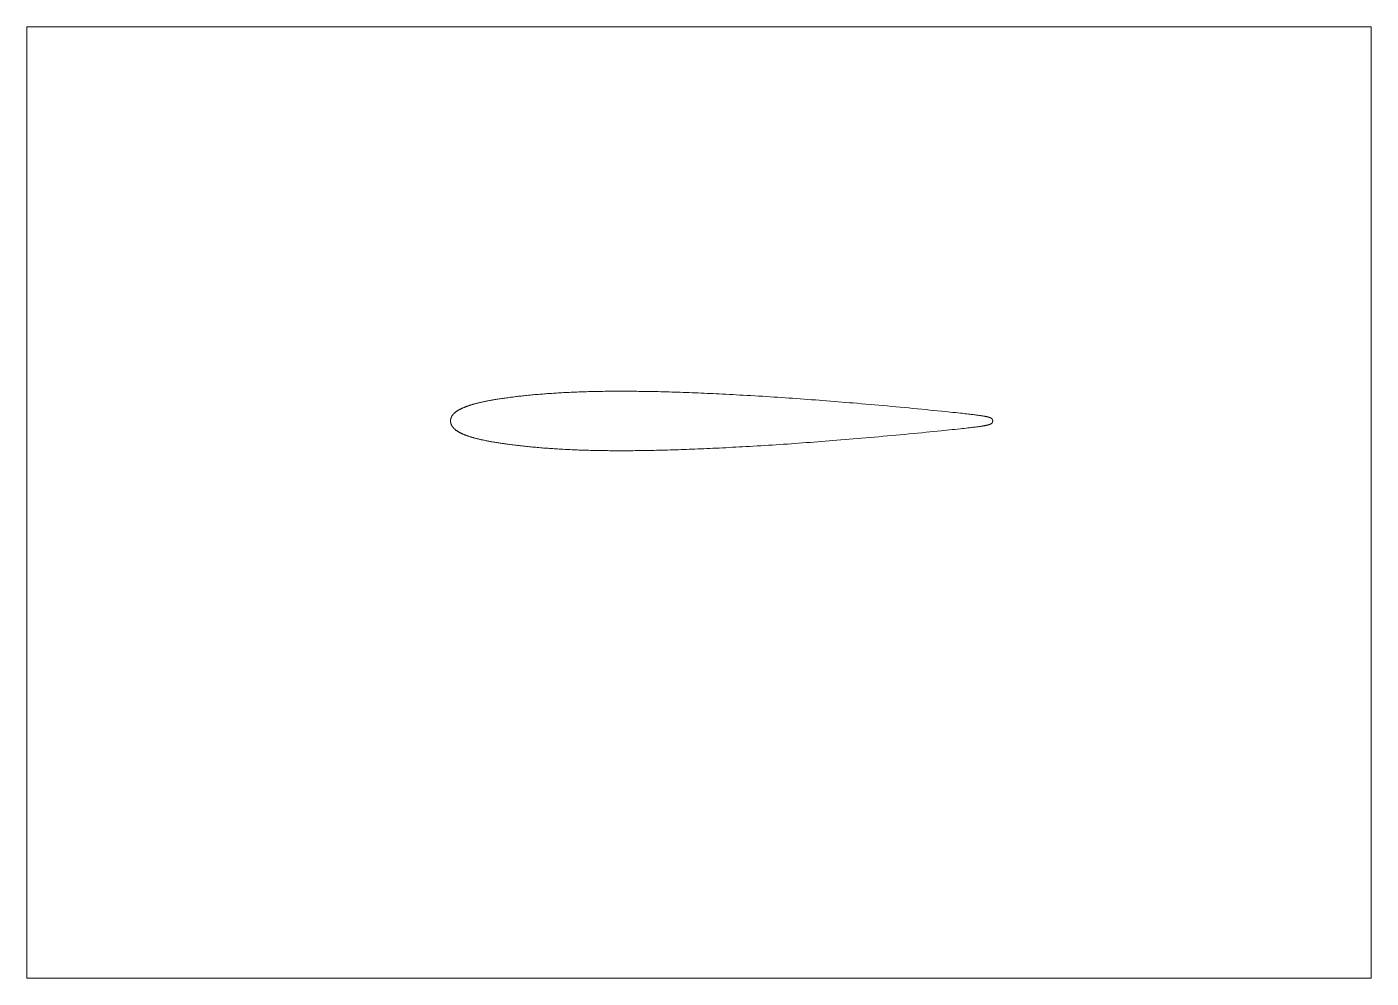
# Paper-space layout 'Sheet' of a CAD drawing. Header units: millimetres. Extents: x 0 to 297, y 0 to 210.
# The model-space entities are those that its viewports show. They can reach past a viewport. Long polylines and large blocks are cut down to what shows.
import ezdxf

# ---------------------------------------------------------------- set-up
doc = ezdxf.new("R2010")
doc.units = ezdxf.units.MM
doc.layers.add('Geometries', color=7, linetype='Continuous')

msp = doc.modelspace()

# ---------------------------------------------------------------- linework, layer by layer
at = {"layer": 'Geometries', "linetype": 'Continuous', "lineweight": 13, "flags": 128}
for points in [[(93.61, 123), (93.61, 123.04), (93.61, 123.08), (93.61, 123.11), (93.61, 123.15), (93.62, 123.19), (93.62, 123.22), (93.62, 123.26), (93.63, 123.3), (93.64, 123.33), (93.64, 123.38), (93.65, 123.42), (93.66, 123.46), (93.67, 123.51), (93.68, 123.55), (93.7, 123.59), (93.71, 123.63), (93.72, 123.67), (93.74, 123.72), (93.75, 123.76), (93.77, 123.8), (93.79, 123.84), (93.8, 123.88), (93.82, 123.91), (93.84, 123.95), (93.86, 123.99), (93.88, 124.02), (93.9, 124.06), (93.92, 124.1), (93.94, 124.14), (93.97, 124.17), (93.99, 124.21), (94.02, 124.25), (94.04, 124.28), (94.07, 124.31), (94.09, 124.35), (94.12, 124.38), (94.14, 124.41), (94.18, 124.45), (94.21, 124.49), (94.25, 124.53), (94.28, 124.57), (94.32, 124.61), (94.36, 124.65), (94.4, 124.68), (94.44, 124.72), (94.48, 124.76), (94.52, 124.8), (94.56, 124.83), (94.6, 124.87), (94.65, 124.91), (94.69, 124.94), (94.73, 124.97), (94.77, 125), (94.81, 125.04), (94.85, 125.07), (94.91, 125.11), (94.96, 125.15), (95.02, 125.18), (95.07, 125.22), (95.13, 125.26), (95.19, 125.29), (95.24, 125.33), (95.3, 125.36), (95.36, 125.4), (95.42, 125.43), (95.48, 125.47), (95.54, 125.5), (95.59, 125.53), (95.65, 125.56), (95.72, 125.6), (95.79, 125.63), (95.85, 125.66), (95.92, 125.7), (95.99, 125.73), (96.07, 125.77), (96.16, 125.81), (96.25, 125.85), (96.34, 125.89), (96.42, 125.93), (96.51, 125.96), (96.6, 126), (96.7, 126.04), (96.8, 126.08), (96.89, 126.12), (96.99, 126.15), (97.09, 126.19), (97.19, 126.23), (97.29, 126.26), (97.39, 126.3), (97.49, 126.33), (97.59, 126.37), (97.69, 126.4), (97.79, 126.43), (97.88, 126.46), (97.98, 126.49), (98.11, 126.53), (98.24, 126.57), (98.37, 126.61), (98.5, 126.65), (98.63, 126.68), (98.76, 126.72), (98.89, 126.76), (99.03, 126.8), (99.17, 126.83), (99.32, 126.87), (99.46, 126.91), (99.6, 126.94), (99.77, 126.98), (99.93, 127.02), (100.09, 127.06), (100.26, 127.1), (100.42, 127.14), (100.58, 127.17), (100.75, 127.21), (100.91, 127.24), (101.08, 127.28), (101.26, 127.31), (101.43, 127.35), (101.6, 127.38), (101.77, 127.42), (101.95, 127.45), (102.15, 127.49), (102.36, 127.53), (102.57, 127.57), (102.78, 127.6), (102.98, 127.64), (103.19, 127.67), (103.39, 127.71), (103.6, 127.74), (103.8, 127.78), (104.07, 127.82), (104.33, 127.86), (104.6, 127.9), (104.86, 127.94), (105.13, 127.98), (105.4, 128.02), (105.66, 128.06), (105.96, 128.1), (106.25, 128.14), (106.54, 128.18), (106.84, 128.22), (107.13, 128.25), (107.43, 128.29), (107.73, 128.33), (108.02, 128.37), (108.32, 128.4), (108.62, 128.44), (108.91, 128.47), (109.21, 128.5), (109.5, 128.53), (109.8, 128.57), (110.15, 128.6), (110.49, 128.64), (110.84, 128.67), (111.19, 128.71), (111.54, 128.74), (111.89, 128.77), (112.24, 128.81), (112.59, 128.84), (112.95, 128.87), (113.3, 128.9), (113.65, 128.92), (114, 128.95), (114.33, 128.98), (114.66, 129), (114.99, 129.03), (115.32, 129.05), (115.65, 129.08), (116, 129.1), (116.35, 129.12), (116.7, 129.14), (117.05, 129.17), (117.4, 129.19), (117.75, 129.21), (118.17, 129.23), (118.58, 129.25), (119, 129.28), (119.41, 129.3), (119.83, 129.32), (120.25, 129.34), (120.68, 129.35), (121.1, 129.37), (121.52, 129.39), (121.94, 129.41), (122.37, 129.42), (122.8, 129.43), (123.22, 129.45), (123.65, 129.46), (124.08, 129.47), (124.51, 129.49), (124.94, 129.5), (125.37, 129.51), (125.84, 129.52), (126.32, 129.52), (126.79, 129.53), (127.26, 129.54), (127.73, 129.55), (128.21, 129.55), (128.68, 129.56), (129.15, 129.56), (129.62, 129.56), (130.1, 129.57), (130.56, 129.57), (131.02, 129.57), (131.49, 129.57), (131.95, 129.57), (132.43, 129.57), (132.9, 129.56), (133.37, 129.56), (133.84, 129.56), (134.31, 129.55), (134.78, 129.55), (135.24, 129.54), (135.71, 129.54), (136.17, 129.53), (136.72, 129.52), (137.28, 129.51), (137.83, 129.5), (138.38, 129.49), (138.93, 129.48), (139.49, 129.47), (140.09, 129.45), (140.69, 129.44), (141.29, 129.42), (141.9, 129.41), (142.5, 129.39), (143.1, 129.37), (143.7, 129.35), (144.36, 129.33), (145.03, 129.31), (145.69, 129.28), (146.35, 129.26), (147.01, 129.23), (147.68, 129.21), (148.34, 129.18), (149, 129.15), (149.66, 129.12), (150.33, 129.09), (150.98, 129.06), (151.63, 129.03), (152.28, 129), (152.93, 128.97), (153.69, 128.94), (154.46, 128.9), (155.23, 128.86), (155.99, 128.82), (156.76, 128.78), (157.52, 128.73), (158.29, 128.69), (159.13, 128.64), (159.97, 128.6), (160.82, 128.55), (161.66, 128.5), (162.5, 128.44), (163.34, 128.39), (164.19, 128.34), (165.03, 128.29), (165.87, 128.23), (166.71, 128.17), (167.54, 128.12), (168.37, 128.06), (169.19, 128.01), (170.02, 127.95), (170.86, 127.89), (171.7, 127.83), (172.54, 127.76), (173.38, 127.7), (174.23, 127.64), (175.05, 127.58), (175.88, 127.51), (176.7, 127.45), (177.53, 127.38), (178.37, 127.31), (179.22, 127.25), (180.06, 127.18), (180.9, 127.11), (181.74, 127.04), (182.59, 126.97), (183.43, 126.9), (184.38, 126.81), (185.34, 126.73), (186.3, 126.65), (187.25, 126.56), (188.21, 126.48), (189.14, 126.39), (190.08, 126.31), (191.02, 126.22), (191.96, 126.14), (192.91, 126.05), (193.87, 125.96), (194.83, 125.87), (195.78, 125.78), (196.74, 125.68), (197.7, 125.59), (198.65, 125.5), (199.5, 125.41), (200.36, 125.33), (201.21, 125.25), (202.06, 125.16), (202.91, 125.07), (203.47, 125.02), (204.03, 124.96), (204.58, 124.9), (205.14, 124.84), (205.7, 124.79), (206.26, 124.73), (206.61, 124.69), (206.97, 124.65), (207.32, 124.61), (207.68, 124.57), (208.03, 124.53), (208.38, 124.49), (208.62, 124.46), (208.86, 124.43), (209.1, 124.4), (209.34, 124.37), (209.58, 124.34), (209.81, 124.31), (210.05, 124.28), (210.2, 124.26), (210.36, 124.24), (210.51, 124.22), (210.66, 124.2), (210.81, 124.17), (210.96, 124.15), (211.11, 124.13), (211.23, 124.11), (211.34, 124.09), (211.46, 124.07), (211.58, 124.05), (211.67, 124.03), (211.76, 124.01), (211.85, 123.99), (211.94, 123.97), (212.01, 123.96), (212.08, 123.94), (212.16, 123.92), (212.23, 123.91), (212.29, 123.89), (212.34, 123.88), (212.4, 123.86), (212.46, 123.85), (212.5, 123.83), (212.55, 123.82), (212.59, 123.81), (212.64, 123.79), (212.68, 123.78), (212.72, 123.76), (212.77, 123.74), (212.81, 123.73), (212.85, 123.71), (212.88, 123.7), (212.91, 123.68), (212.94, 123.67), (212.97, 123.66), (212.99, 123.64), (213.01, 123.63), (213.03, 123.62), (213.05, 123.61), (213.07, 123.59), (213.09, 123.58), (213.11, 123.57), (213.13, 123.55), (213.15, 123.54), (213.17, 123.53), (213.19, 123.51), (213.2, 123.49), (213.22, 123.48), (213.23, 123.46), (213.25, 123.44), (213.26, 123.43), (213.27, 123.41), (213.28, 123.39), (213.3, 123.38), (213.31, 123.36), (213.32, 123.34), (213.32, 123.32), (213.33, 123.3), (213.34, 123.28), (213.35, 123.25), (213.36, 123.23), (213.36, 123.21), (213.37, 123.19), (213.37, 123.16), (213.38, 123.14), (213.38, 123.12), (213.39, 123.09), (213.39, 123.07), (213.39, 123.05), (213.39, 123.02), (213.39, 123)], [(213.39, 123), (213.39, 122.97), (213.39, 122.95), (213.39, 122.92), (213.39, 122.9), (213.38, 122.87), (213.38, 122.85), (213.38, 122.83), (213.37, 122.8), (213.36, 122.78), (213.36, 122.76), (213.35, 122.74), (213.34, 122.71), (213.33, 122.69), (213.32, 122.67), (213.31, 122.65), (213.3, 122.63), (213.29, 122.61), (213.28, 122.59), (213.27, 122.57), (213.25, 122.55), (213.24, 122.54), (213.23, 122.52), (213.21, 122.51), (213.2, 122.49), (213.18, 122.48), (213.17, 122.46), (213.15, 122.45), (213.13, 122.44), (213.11, 122.42), (213.09, 122.41), (213.07, 122.4), (213.05, 122.39), (213.03, 122.37), (213, 122.36), (212.97, 122.34), (212.94, 122.33), (212.92, 122.32), (212.89, 122.3), (212.86, 122.29), (212.82, 122.27), (212.78, 122.26), (212.74, 122.24), (212.7, 122.23), (212.66, 122.21), (212.62, 122.2), (212.58, 122.19), (212.52, 122.17), (212.47, 122.15), (212.41, 122.14), (212.35, 122.12), (212.29, 122.1), (212.22, 122.09), (212.15, 122.07), (212.08, 122.05), (212.01, 122.04), (211.94, 122.02), (211.85, 122), (211.75, 121.98), (211.65, 121.97), (211.55, 121.95), (211.45, 121.93), (211.35, 121.91), (211.24, 121.89), (211.12, 121.87), (211.01, 121.86), (210.89, 121.84), (210.72, 121.81), (210.56, 121.79), (210.39, 121.76), (210.22, 121.74), (210.06, 121.72), (209.82, 121.69), (209.58, 121.66), (209.34, 121.63), (209.11, 121.6), (208.87, 121.57), (208.56, 121.53), (208.25, 121.49), (207.93, 121.46), (207.52, 121.41), (207.1, 121.36), (206.68, 121.32), (206.26, 121.27), (205.65, 121.21), (205.05, 121.15), (204.44, 121.08), (203.83, 121.02), (203.22, 120.96), (202.61, 120.9), (202, 120.83), (201.17, 120.75), (200.33, 120.67), (199.49, 120.58), (198.66, 120.5), (197.7, 120.41), (196.75, 120.32), (195.79, 120.23), (194.84, 120.13), (193.88, 120.04), (192.95, 119.96), (192.01, 119.87), (191.07, 119.78), (190.13, 119.7), (189.18, 119.61), (188.22, 119.52), (187.26, 119.44), (186.31, 119.35), (185.35, 119.27), (184.39, 119.19), (183.43, 119.11), (182.54, 119.03), (181.65, 118.95), (180.76, 118.88), (179.87, 118.81), (178.97, 118.73), (178.08, 118.66), (177.24, 118.6), (176.4, 118.53), (175.56, 118.46), (174.72, 118.4), (173.88, 118.34), (173.03, 118.27), (172.19, 118.21), (171.35, 118.15), (170.51, 118.09), (169.67, 118.03), (168.84, 117.97), (168.02, 117.91), (167.19, 117.86), (166.36, 117.8), (165.52, 117.75), (164.68, 117.69), (163.84, 117.64), (162.99, 117.59), (162.15, 117.53), (161.32, 117.48), (160.5, 117.43), (159.67, 117.39), (158.84, 117.34), (158.1, 117.3), (157.36, 117.26), (156.63, 117.22), (155.89, 117.18), (155.15, 117.14), (154.41, 117.1), (153.67, 117.06), (152.93, 117.03), (152.26, 117), (151.59, 116.96), (150.92, 116.93), (150.25, 116.9), (149.58, 116.87), (148.91, 116.84), (148.24, 116.82), (147.57, 116.79), (146.96, 116.77), (146.36, 116.74), (145.76, 116.72), (145.16, 116.7), (144.56, 116.68), (143.95, 116.66), (143.35, 116.64), (142.75, 116.62), (142.15, 116.6), (141.54, 116.58), (140.94, 116.57), (140.34, 116.55), (139.74, 116.54), (139.13, 116.52), (138.58, 116.51), (138.03, 116.5), (137.48, 116.49), (136.92, 116.48), (136.37, 116.47), (135.82, 116.46), (135.35, 116.46), (134.87, 116.45), (134.4, 116.45), (133.93, 116.44), (133.46, 116.44), (132.99, 116.44), (132.53, 116.43), (132.06, 116.43), (131.6, 116.43), (131.13, 116.43), (130.65, 116.43), (130.18, 116.43), (129.71, 116.44), (129.23, 116.44), (128.76, 116.44), (128.29, 116.45), (127.81, 116.45), (127.34, 116.46), (126.86, 116.47), (126.39, 116.47), (125.92, 116.48), (125.44, 116.49), (124.97, 116.5), (124.54, 116.51), (124.1, 116.53), (123.67, 116.54), (123.24, 116.55), (122.8, 116.56), (122.37, 116.58), (121.98, 116.59), (121.6, 116.61), (121.22, 116.62), (120.83, 116.64), (120.45, 116.66), (120.07, 116.67), (119.69, 116.69), (119.26, 116.71), (118.84, 116.73), (118.42, 116.75), (118, 116.78), (117.58, 116.8), (117.23, 116.82), (116.88, 116.84), (116.53, 116.87), (116.18, 116.89), (115.82, 116.91), (115.47, 116.94), (115.14, 116.96), (114.81, 116.98), (114.48, 117.01), (114.15, 117.03), (113.82, 117.06), (113.47, 117.09), (113.12, 117.12), (112.77, 117.15), (112.42, 117.18), (112.07, 117.21), (111.72, 117.24), (111.39, 117.27), (111.06, 117.31), (110.73, 117.34), (110.4, 117.37), (110.07, 117.41), (109.74, 117.44), (109.41, 117.48), (109.08, 117.51), (108.75, 117.55), (108.42, 117.59), (108.1, 117.63), (107.78, 117.66), (107.45, 117.7), (107.13, 117.75), (106.86, 117.78), (106.6, 117.81), (106.33, 117.85), (106.06, 117.89), (105.8, 117.92), (105.54, 117.96), (105.28, 118), (105.02, 118.03), (104.76, 118.07), (104.52, 118.11), (104.29, 118.15), (104.06, 118.18), (103.82, 118.22), (103.59, 118.26), (103.36, 118.3), (103.13, 118.34), (102.9, 118.38), (102.69, 118.41), (102.48, 118.45), (102.27, 118.49), (102.07, 118.53), (101.86, 118.57), (101.66, 118.6), (101.45, 118.65), (101.25, 118.69), (101.05, 118.73), (100.88, 118.76), (100.72, 118.8), (100.56, 118.83), (100.4, 118.87), (100.24, 118.91), (100.08, 118.94), (99.92, 118.98), (99.76, 119.02), (99.6, 119.06), (99.47, 119.09), (99.34, 119.12), (99.21, 119.16), (99.08, 119.19), (98.95, 119.23), (98.83, 119.26), (98.7, 119.29), (98.57, 119.33), (98.45, 119.37), (98.32, 119.41), (98.19, 119.44), (98.06, 119.48), (97.93, 119.52), (97.8, 119.56), (97.67, 119.61), (97.55, 119.65), (97.45, 119.68), (97.35, 119.72), (97.25, 119.75), (97.15, 119.79), (97.05, 119.82), (96.95, 119.86), (96.86, 119.9), (96.76, 119.94), (96.66, 119.97), (96.58, 120.01), (96.49, 120.05), (96.41, 120.08), (96.32, 120.12), (96.24, 120.16), (96.15, 120.19), (96.07, 120.23), (95.99, 120.27), (95.92, 120.31), (95.85, 120.34), (95.78, 120.37), (95.72, 120.41), (95.65, 120.44), (95.58, 120.48), (95.52, 120.51), (95.45, 120.55), (95.39, 120.58), (95.34, 120.62), (95.28, 120.65), (95.22, 120.68), (95.16, 120.72), (95.11, 120.76), (95.05, 120.79), (95, 120.83), (94.95, 120.86), (94.91, 120.89), (94.86, 120.93), (94.81, 120.96), (94.76, 121), (94.72, 121.04), (94.67, 121.07), (94.63, 121.11), (94.59, 121.14), (94.55, 121.17), (94.51, 121.21), (94.47, 121.24), (94.43, 121.28), (94.4, 121.32), (94.36, 121.35), (94.33, 121.39), (94.29, 121.42), (94.26, 121.46), (94.23, 121.49), (94.2, 121.53), (94.17, 121.56), (94.14, 121.6), (94.11, 121.63), (94.08, 121.67), (94.06, 121.7), (94.03, 121.74), (94.01, 121.77), (93.98, 121.81), (93.96, 121.85), (93.93, 121.88), (93.91, 121.92), (93.89, 121.96), (93.87, 122), (93.85, 122.03), (93.83, 122.07), (93.81, 122.11), (93.79, 122.14), (93.78, 122.18), (93.76, 122.22), (93.74, 122.26), (93.73, 122.3), (93.71, 122.35), (93.7, 122.39), (93.69, 122.43), (93.68, 122.47), (93.67, 122.51), (93.66, 122.55), (93.65, 122.59), (93.64, 122.63), (93.63, 122.67), (93.63, 122.71), (93.62, 122.75), (93.62, 122.8), (93.61, 122.84), (93.61, 122.88), (93.61, 122.92), (93.61, 122.96), (93.61, 123)]]:
    msp.add_lwpolyline(points, dxfattribs=at)

psp = doc.layouts.new('Sheet')

# ---------------------------------------------------------------- viewports
at = {"layer": '0'}
psp.add_viewport(center=(148.5, 105), size=(297, 210), view_center_point=(148.5, 105), view_height=210, dxfattribs=at)

doc.saveas('drawing.dxf')
